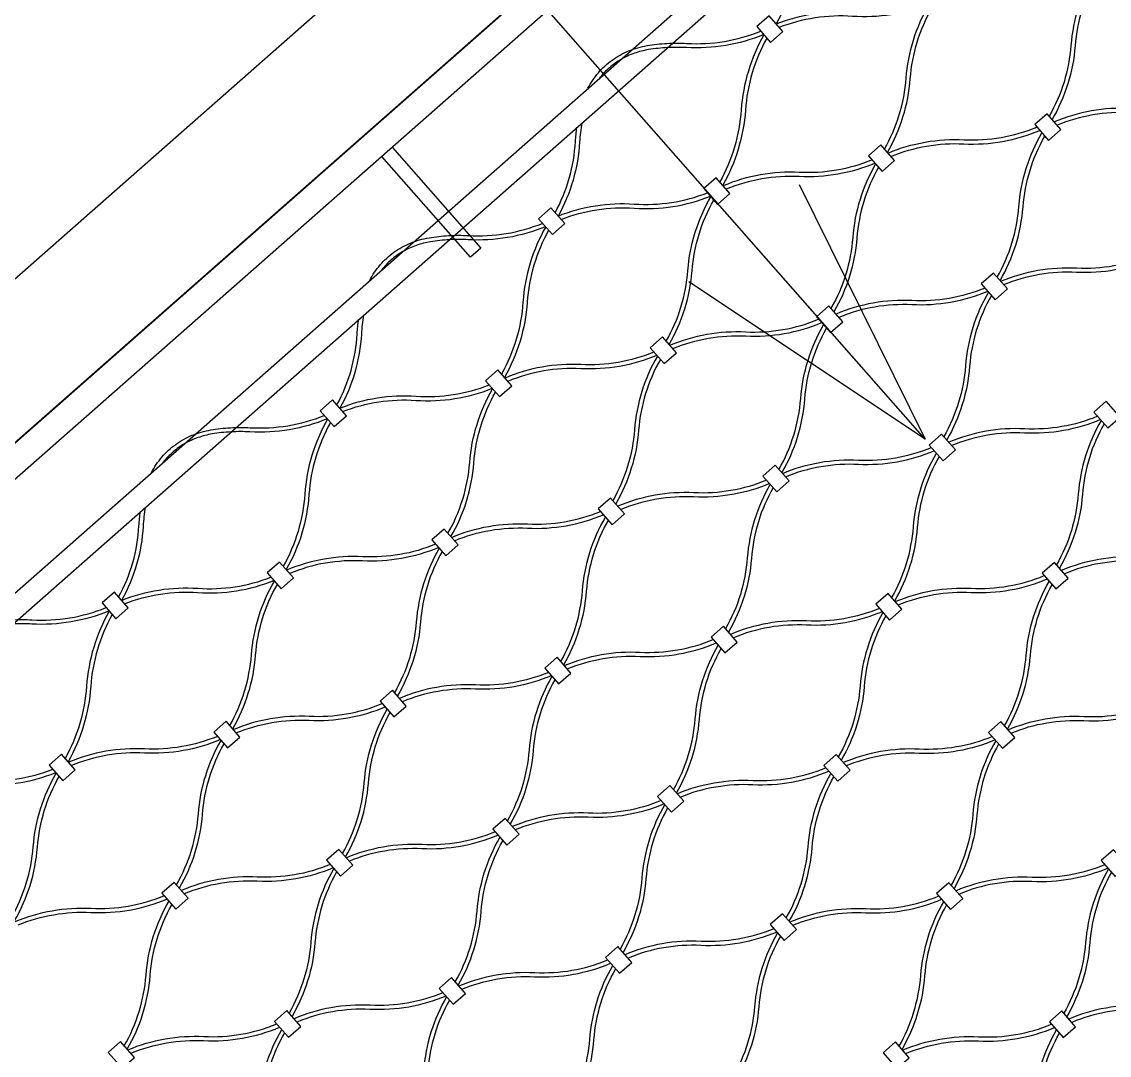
# Model space of a CAD drawing. Header units: millimetres. Extents: x 832728086 to 834530684, y 817551485 to 818349469.
# Drawn here: x 834419971.9 to 834420368.4, y 817818830.4 to 817819207 of the extents above; entities that cross this region are included whole.
import ezdxf

# ---------------------------------------------------------------- set-up
doc = ezdxf.new("R2010")
doc.units = ezdxf.units.MM
doc.header["$LTSCALE"] = 100
doc.layers.add('056-Railing-l', color=6, linetype='Continuous', lineweight=25)
doc.layers.add('DLN0401_', color=7, linetype='Continuous')
doc.layers.add('mesh- l', color=8, linetype='Continuous')
doc.styles.add('Swis721tBT', font='swissl.ttf')
doc.dimstyles.new('INTDIM', dxfattribs={"dimtxt": 200, "dimasz": 125, "dimexe": 100, "dimexo": 150, "dimgap": 80, "dimtad": 1, "dimdec": 0, "dimzin": 9, "dimdsep": 46, "dimtxsty": 'Swis721tBT', "dimblk": 'OPEN30', "dimcen": -125, "dimclrd": 256, "dimclre": 256, "dimclrt": 2, "dimaunit": 1, "dimadec": 1, "dimazin": 0, "dimtfac": 0.444444, "dimtdec": 0, "dimtix": 1, "dimtmove": 2, "dimatfit": 3, "dimldrblk": 'OPEN30', "dimfxl": 0, "dimtolj": 1, "dimlwd": -1, "dimlwe": -1, "dimarcsym": 0})

# ---------------------------------------------------------------- blocks, each defined once
blk = doc.blocks.new('_Open30')
at = {"color": 0, "linetype": 'ByBlock', "lineweight": -2}
for p, q in [((-1, 0.2679), (0, 0)), ((0, 0), (-1, -0.2679)), ((0, 0), (-1, 0))]:
    blk.add_line(p, q, dxfattribs=at)

msp = doc.modelspace()

# ---------------------------------------------------------------- linework, layer by layer
at = {"layer": '056-Railing-l'}
for p, q in [((834419309.6458, 817818532.7681, 0.0052), (834420425.9441, 817819515.29, 0.0052)), ((834420459.3697, 817819484.8777, 0.0052), (834419444.0674, 817818591.3357, 0.0052)), ((834420462.2701, 817819474.0139, 0.0052), (834419345.8857, 817818491.512, 0.0052))]:
    msp.add_line(p, q, dxfattribs=at)
at = {"layer": '056-Railing-l', "elevation": 0.0052}
msp.add_lwpolyline([(834419335.5173, 817818495.8034), (834420459.3697, 817819484.8777)], dxfattribs=at)
at = {"layer": '056-Railing-l'}
for points in [[(834419381.4187, 817818481.4881), (834420484.6273, 817819452.3943)], [(834419386.704, 817818475.4826), (834420489.9126, 817819446.3889)], [(834420106.9321, 817819161.2898), (834420139.2904, 817819124.5221), (834420135.537, 817819121.2188), (834420103.1786, 817819157.9865)]]:
    msp.add_lwpolyline(points, dxfattribs=at)
at = {"layer": 'mesh- l'}
for points in [[(834420255.6282, 817819240.2007, 0.01408953), (834420255.1369, 817819236.7569, 0.01402125), (834420254.8398, 817819233.2909, -0.05610981), (834420252.4496, 817819219.3294, -0.05708383), (834420246.991, 817819206.2622)], [(834420362.7924, 817819225.2588, 0.05643381), (834420357.1008, 817819212.3128, 0.05608633), (834420354.4381, 817819198.4226, -0.05520174), (834420351.905, 817819185.0815, -0.05548959), (834420346.5075, 817819172.6219)], [(834420363.8593, 817819224.0466, 0.05541212), (834420358.4754, 817819211.5984, 0.05509445), (834420355.9481, 817819198.2725, -0.0561917), (834420353.2794, 817819184.3673, -0.05650781), (834420347.5741, 817819171.4099)], [(834420246.991, 817819206.2622, -0.05708602), (834420260.6406, 817819210.0339, -0.05611313), (834420274.7914, 817819210.649, 0.0550563), (834420288.3491, 817819211.2096, 0.05599755), (834420301.4482, 817819214.7393)], [(834420248.0636, 817819205.0435, -0.05599755), (834420261.1627, 817819208.5732, -0.0550563), (834420274.7204, 817819209.1338, 0.05611313), (834420288.8713, 817819209.7489, 0.05708602), (834420302.5209, 817819213.5205)], [(834420286.4262, 817819160.6673, 0.05541212), (834420291.8102, 817819173.1154, 0.05509445), (834420294.3375, 817819186.4414, -0.0561917), (834420297.0061, 817819200.3465, -0.05650781), (834420302.7115, 817819213.3039)], [(834420287.4931, 817819159.4551, 0.05643381), (834420293.1847, 817819172.4011, 0.05608633), (834420295.8474, 817819186.2912, -0.05520174), (834420298.3805, 817819199.6323, -0.05548959), (834420303.7781, 817819212.092)], [(834420178.32, 817819182.8206, -0.05860139), (834420182.127, 817819188.4685, -0.05917135), (834420187.1451, 817819193.0728, -0.02930836), (834420190.0415, 817819194.9114, -0.02849228), (834420193.1309, 817819196.4039, -0.02885387), (834420196.4758, 817819197.5698, -0.02749601), (834420199.931, 817819198.3523, -0.0280161), (834420207.0907, 817819199.1555, -0.02801983), (834420214.2953, 817819199.1531, 0.05502888), (834420228.0571, 817819199.8914, 0.05501523), (834420241.3266, 817819203.6134)], [(834420242.4008, 817819202.396, -0.05606931), (834420228.5731, 817819198.4232, -0.05608344), (834420214.2085, 817819197.6223, 0.02749376), (834420207.3075, 817819197.6318, 0.02749016), (834420200.4471, 817819196.884, 0.04356081), (834420195.2523, 817819195.5543, 0.04700524), (834420190.3848, 817819193.3125, 0.04659424), (834420186.163, 817819190.307, 0.04734182), (834420182.5769, 817819186.567)], [(834420242.4868, 817819202.2983, 0.05606721), (834420236.8063, 817819189.0798, 0.05608013), (834420234.2048, 817819174.9297, -0.05502564), (834420231.7412, 817819161.3697, -0.05501314), (834420226.3797, 817819148.6734)], [(834420243.5595, 817819201.0795, 0.05501314), (834420238.1979, 817819188.3832, 0.05502564), (834420235.7344, 817819174.8232, -0.05608013), (834420233.1328, 817819160.673, -0.05606721), (834420227.4523, 817819147.4546)], [(834420402.6153, 817819180.0094, -0.05541212), (834420389.584, 817819176.2507, -0.05509445), (834420376.0449, 817819175.4371, 0.0561917), (834420361.9134, 817819174.5568, 0.05650781), (834420348.3361, 817819170.544)], [(834420403.6822, 817819178.7971, -0.05643381), (834420390.1179, 817819174.7966, -0.05608633), (834420376.002, 817819173.9202, 0.05520174), (834420362.4472, 817819173.1028, 0.05548959), (834420349.4027, 817819169.3321)], [(834420166.3441, 817819137.4498, 0.05599537), (834420171.4935, 817819150.0013, 0.05505305), (834420173.7551, 817819163.381, -0.01031828), (834420173.9598, 817819165.9966, -0.01035536), (834420174.2724, 817819168.6015)], [(834420176.0555, 817819170.1708, 0.01408953), (834420175.5642, 817819166.727, 0.01402125), (834420175.2672, 817819163.2609, -0.05610981), (834420172.8769, 817819149.2995, -0.05708383), (834420167.4183, 817819136.2323)], [(834420287.7239, 817819159.1928, -0.05643381), (834420301.2882, 817819163.1934, -0.05608633), (834420315.404, 817819164.0697, 0.05520174), (834420328.9588, 817819164.8872, 0.05548959), (834420342.0033, 817819168.6579)], [(834420288.7907, 817819157.9806, -0.05541212), (834420301.822, 817819161.7393, -0.05509445), (834420315.3611, 817819162.5529, 0.0561917), (834420329.4926, 817819163.4332, 0.05650781), (834420343.0699, 817819167.446)], [(834420327.5468, 817819113.9434, 0.05541212), (834420332.9307, 817819126.3915, 0.05509445), (834420335.458, 817819139.7175, -0.0561917), (834420338.1266, 817819153.6226, -0.05650781), (834420343.832, 817819166.5801)], [(834420328.6136, 817819112.7312, 0.05643381), (834420334.3052, 817819125.6772, 0.05608633), (834420336.968, 817819139.5673, -0.05520174), (834420339.5011, 817819152.9084, -0.05548959), (834420344.8986, 817819165.3681)], [(834420281.9221, 817819156.7033, -0.05541212), (834420268.8908, 817819152.9447, -0.05509445), (834420255.3517, 817819152.131, 0.0561917), (834420241.2202, 817819151.2508, 0.05650781), (834420227.6429, 817819147.238)], [(834420282.989, 817819155.4911, -0.05643381), (834420269.4247, 817819151.4905, -0.05608633), (834420255.3088, 817819150.6142, 0.05520174), (834420241.754, 817819149.7967, 0.05548959), (834420228.7095, 817819146.026)], [(834420283.2198, 817819155.2289, 0.05643381), (834420277.5282, 817819142.2828, 0.05608633), (834420274.8654, 817819128.3927, -0.05520174), (834420272.3323, 817819115.0516, -0.05548959), (834420266.9348, 817819102.5919)], [(834420284.2866, 817819154.0167, 0.05541212), (834420278.9027, 817819141.5685, 0.05509445), (834420276.3754, 817819128.2426, -0.0561917), (834420273.7068, 817819114.3374, -0.05650781), (834420268.0014, 817819101.38)], [(834420167.4183, 817819136.2323, -0.05708602), (834420181.0679, 817819140.004, -0.05611313), (834420195.2188, 817819140.619, 0.0550563), (834420208.7764, 817819141.1797, 0.05599755), (834420221.8756, 817819144.7094)], [(834420168.4909, 817819135.0135, -0.05599755), (834420181.5901, 817819138.5432, -0.0550563), (834420195.1477, 817819139.1039, 0.05611313), (834420209.2986, 817819139.7189, 0.05708602), (834420222.9482, 817819143.4906)], [(834420206.8536, 817819090.6374, 0.05541212), (834420212.2375, 817819103.0855, 0.05509445), (834420214.7648, 817819116.4115, -0.0561917), (834420217.4334, 817819130.3166, -0.05650781), (834420223.1388, 817819143.274)], [(834420207.9204, 817819089.4251, 0.05643381), (834420213.612, 817819102.3712, 0.05608633), (834420216.2748, 817819116.2613, -0.05520174), (834420218.8079, 817819129.6024, -0.05548959), (834420224.2054, 817819142.0621)], [(834420098.7473, 817819112.7907, -0.05860139), (834420102.5543, 817819118.4386, -0.05917135), (834420107.5724, 817819123.0428, -0.02930836), (834420110.4688, 817819124.8815, -0.02849228), (834420113.5582, 817819126.374, -0.02885387), (834420116.9031, 817819127.5398, -0.02749601), (834420120.3584, 817819128.3224, -0.0280161), (834420127.518, 817819129.1256, -0.02801983), (834420134.7226, 817819129.1232, 0.05502888), (834420148.4844, 817819129.8615, 0.05501523), (834420161.7539, 817819133.5835)], [(834420162.8281, 817819132.3661, -0.05606931), (834420149.0004, 817819128.3933, -0.05608344), (834420134.6358, 817819127.5924, 0.02749376), (834420127.7348, 817819127.6019, 0.02749016), (834420120.8744, 817819126.8541, 0.04356081), (834420115.6796, 817819125.5244, 0.04700524), (834420110.8121, 817819123.2826, 0.04659424), (834420106.5903, 817819120.2771, 0.04734182), (834420103.0042, 817819116.5371)], [(834420162.9142, 817819132.2684, 0.05606721), (834420157.2336, 817819119.0499, 0.05608013), (834420154.6321, 817819104.8997, -0.05502564), (834420152.1686, 817819091.3398, -0.05501314), (834420146.807, 817819078.6434)], [(834420163.9868, 817819131.0496, 0.05501314), (834420158.6252, 817819118.3533, 0.05502564), (834420156.1617, 817819104.7933, -0.05608013), (834420153.5602, 817819090.6431, -0.05606721), (834420147.8796, 817819077.4246)], [(834420328.8444, 817819112.469, -0.05643381), (834420342.4087, 817819116.4695, -0.05608633), (834420356.5245, 817819117.3458, 0.05520174), (834420370.0793, 817819118.1633, 0.05548959), (834420383.1239, 817819121.934)], [(834420329.9112, 817819111.2567, -0.05541212), (834420342.9426, 817819115.0154, -0.05509445), (834420356.4816, 817819115.829, 0.0561917), (834420370.6131, 817819116.7093, 0.05650781), (834420384.1905, 817819120.7221)], [(834420323.0427, 817819109.9794, -0.05541212), (834420310.0113, 817819106.2208, -0.05509445), (834420296.4723, 817819105.4072, 0.0561917), (834420282.3407, 817819104.5269, 0.05650781), (834420268.7634, 817819100.5141)], [(834420324.1095, 817819108.7672, -0.05643381), (834420310.5452, 817819104.7666, -0.05608633), (834420296.4293, 817819103.8903, 0.05520174), (834420282.8745, 817819103.0729, 0.05548959), (834420269.83, 817819099.3022)], [(834420324.3403, 817819108.505, 0.05643381), (834420318.6487, 817819095.5589, 0.05608633), (834420315.9859, 817819081.6688, -0.05520174), (834420313.4528, 817819068.3277, -0.05548959), (834420308.0553, 817819055.868)], [(834420325.4071, 817819107.2928, 0.05541212), (834420320.0232, 817819094.8446, 0.05509445), (834420317.4959, 817819081.5187, -0.0561917), (834420314.8273, 817819067.6135, -0.05650781), (834420309.1219, 817819054.6561)], [(834420096.4829, 817819100.1409, 0.01408953), (834420095.9915, 817819096.697, 0.01402125), (834420095.6945, 817819093.231, -0.05610981), (834420093.3042, 817819079.2696, -0.05708383), (834420087.8456, 817819066.2024)], [(834420086.7715, 817819067.4199, 0.05599537), (834420091.9208, 817819079.9713, 0.05505305), (834420094.1825, 817819093.3511, -0.01031828), (834420094.3871, 817819095.9667, -0.01035536), (834420094.6997, 817819098.5716)], [(834420208.1512, 817819089.1629, -0.05643381), (834420221.7155, 817819093.1635, -0.05608633), (834420235.8313, 817819094.0398, 0.05520174), (834420249.3862, 817819094.8573, 0.05548959), (834420262.4307, 817819098.628)], [(834420209.218, 817819087.9507, -0.05541212), (834420222.2494, 817819091.7094, -0.05509445), (834420235.7884, 817819092.523, 0.0561917), (834420249.9199, 817819093.4032, 0.05650781), (834420263.4973, 817819097.416)], [(834420247.9741, 817819043.9135, 0.05541212), (834420253.358, 817819056.3616, 0.05509445), (834420255.8853, 817819069.6876, -0.0561917), (834420258.5539, 817819083.5927, -0.05650781), (834420264.2593, 817819096.5501)], [(834420249.0409, 817819042.7013, 0.05643381), (834420254.7325, 817819055.6473, 0.05608633), (834420257.3953, 817819069.5374, -0.05520174), (834420259.9284, 817819082.8785, -0.05548959), (834420265.3259, 817819095.3382)], [(834420202.3495, 817819086.6734, -0.05541212), (834420189.3181, 817819082.9148, -0.05509445), (834420175.7791, 817819082.1011, 0.0561917), (834420161.6475, 817819081.2209, 0.05650781), (834420148.0702, 817819077.2081)], [(834420203.4163, 817819085.4612, -0.05643381), (834420189.852, 817819081.4606, -0.05608633), (834420175.7362, 817819080.5843, 0.05520174), (834420162.1813, 817819079.7668, 0.05548959), (834420149.1368, 817819075.9961)], [(834420203.6471, 817819085.199, 0.05643381), (834420197.9555, 817819072.2529, 0.05608633), (834420195.2927, 817819058.3628, -0.05520174), (834420192.7596, 817819045.0217, -0.05548959), (834420187.3621, 817819032.562)], [(834420204.7139, 817819083.9867, 0.05541212), (834420199.33, 817819071.5386, 0.05509445), (834420196.8027, 817819058.2126, -0.0561917), (834420194.1341, 817819044.3075, -0.05650781), (834420188.4287, 817819031.3501)], [(834420087.8456, 817819066.2024, -0.05708602), (834420101.4952, 817819069.9741, -0.05611313), (834420115.6461, 817819070.5891, 0.0550563), (834420129.2037, 817819071.1498, 0.05599755), (834420142.3029, 817819074.6795)], [(834420088.9182, 817819064.9836, -0.05599755), (834420102.0174, 817819068.5133, -0.0550563), (834420115.575, 817819069.074, 0.05611313), (834420129.7259, 817819069.689, 0.05708602), (834420143.3755, 817819073.4607)], [(834420127.2809, 817819020.6075, 0.05541212), (834420132.6648, 817819033.0556, 0.05509445), (834420135.1921, 817819046.3816, -0.0561917), (834420137.8607, 817819060.2867, -0.05650781), (834420143.5661, 817819073.2441)], [(834420128.3477, 817819019.3952, 0.05643381), (834420134.0393, 817819032.3413, 0.05608633), (834420136.7021, 817819046.2314, -0.05520174), (834420139.2352, 817819059.5725, -0.05548959), (834420144.6327, 817819072.0322)], [(834420019.1746, 817819042.7607, -0.05860139), (834420022.9816, 817819048.4087, -0.05917135), (834420027.9997, 817819053.0129, -0.02930836), (834420030.8961, 817819054.8516, -0.02849228), (834420033.9855, 817819056.3441, -0.02885387), (834420037.3304, 817819057.5099, -0.02749601), (834420040.7857, 817819058.2924, -0.0280161), (834420047.9453, 817819059.0957, -0.02801983), (834420055.1499, 817819059.0933, 0.05502888), (834420068.9117, 817819059.8316, 0.05501523), (834420082.1813, 817819063.5536)], [(834420364.1632, 817819063.2555, -0.05541212), (834420351.1319, 817819059.4969, -0.05509445), (834420337.5928, 817819058.6833, 0.0561917), (834420323.4613, 817819057.803, 0.05650781), (834420309.884, 817819053.7902)], [(834420083.2554, 817819062.3361, -0.05606931), (834420069.4278, 817819058.3634, -0.05608344), (834420055.0631, 817819057.5624, 0.02749376), (834420048.1621, 817819057.5719, 0.02749016), (834420041.3017, 817819056.8242, 0.04356081), (834420036.1069, 817819055.4945, 0.04700524), (834420031.2394, 817819053.2527, 0.04659424), (834420027.0177, 817819050.2472, 0.04734182), (834420023.4315, 817819046.5071)], [(834420083.3415, 817819062.2385, 0.05606721), (834420077.6609, 817819049.02, 0.05608013), (834420075.0594, 817819034.8698, -0.05502564), (834420072.5959, 817819021.3098, -0.05501314), (834420067.2343, 817819008.6135)], [(834420084.4141, 817819061.0197, 0.05501314), (834420079.0526, 817819048.3233, 0.05502564), (834420076.589, 817819034.7634, -0.05608013), (834420073.9875, 817819020.6132, -0.05606721), (834420068.307, 817819007.3947)], [(834420365.23, 817819062.0433, -0.05643381), (834420351.6657, 817819058.0427, -0.05608633), (834420337.5499, 817819057.1664, 0.05520174), (834420323.9951, 817819056.349, 0.05548959), (834420310.9505, 817819052.5783)], [(834420365.4608, 817819061.7811, 0.05643381), (834420359.7692, 817819048.8351, 0.05608633), (834420357.1065, 817819034.9449, -0.05520174), (834420354.5734, 817819021.6039, -0.05548959), (834420349.1758, 817819009.1442)], [(834420366.5276, 817819060.5689, 0.05541212), (834420361.1437, 817819048.1207, 0.05509445), (834420358.6164, 817819034.7948, -0.0561917), (834420355.9478, 817819020.8896, -0.05650781), (834420350.2424, 817819007.9322)], [(834420249.2717, 817819042.439, -0.05643381), (834420262.836, 817819046.4396, -0.05608633), (834420276.9519, 817819047.3159, 0.05520174), (834420290.5067, 817819048.1334, 0.05548959), (834420303.5512, 817819051.9041)], [(834420250.3386, 817819041.2268, -0.05541212), (834420263.3699, 817819044.9855, -0.05509445), (834420276.909, 817819045.7991, 0.0561917), (834420291.0405, 817819046.6794, 0.05650781), (834420304.6178, 817819050.6922)], [(834420289.0946, 817818997.1896, 0.05541212), (834420294.4785, 817819009.6377, 0.05509445), (834420297.0058, 817819022.9637, -0.0561917), (834420299.6745, 817819036.8688, -0.05650781), (834420305.3798, 817819049.8263)], [(834420290.1615, 817818995.9774, 0.05643381), (834420295.8531, 817819008.9234, 0.05608633), (834420298.5158, 817819022.8135, -0.05520174), (834420301.0489, 817819036.1546, -0.05548959), (834420306.4464, 817819048.6143)], [(834420243.47, 817819039.9495, -0.05541212), (834420230.4387, 817819036.1909, -0.05509445), (834420216.8996, 817819035.3772, 0.0561917), (834420202.7681, 817819034.497, 0.05650781), (834420189.1908, 817819030.4842)], [(834420244.5368, 817819038.7373, -0.05643381), (834420230.9725, 817819034.7367, -0.05608633), (834420216.8567, 817819033.8604, 0.05520174), (834420203.3019, 817819033.0429, 0.05548959), (834420190.2574, 817819029.2722)], [(834420244.7676, 817819038.4751, 0.05643381), (834420239.076, 817819025.529, 0.05608633), (834420236.4133, 817819011.6389, -0.05520174), (834420233.8802, 817818998.2978, -0.05548959), (834420228.4826, 817818985.8381)], [(834420245.8344, 817819037.2629, 0.05541212), (834420240.4505, 817819024.8147, 0.05509445), (834420237.9232, 817819011.4887, -0.0561917), (834420235.2546, 817818997.5836, -0.05650781), (834420229.5492, 817818984.6262)], [(834420007.1988, 817818997.3899, 0.05599537), (834420012.3482, 817819009.9414, 0.05505305), (834420014.6098, 817819023.3212, -0.01031828), (834420014.8145, 817819025.9368, -0.01035536), (834420015.1271, 817819028.5417)], [(834420016.9102, 817819030.111, 0.01408953), (834420016.4189, 817819026.6671, 0.01402125), (834420016.1218, 817819023.2011, -0.05610981), (834420013.7316, 817819009.2396, -0.05708383), (834420008.2729, 817818996.1725)], [(834420128.5785, 817819019.133, -0.05643381), (834420142.1428, 817819023.1336, -0.05608633), (834420156.2587, 817819024.0099, 0.05520174), (834420169.8135, 817819024.8274, 0.05548959), (834420182.858, 817819028.5981)], [(834420129.6454, 817819017.9208, -0.05541212), (834420142.6767, 817819021.6794, -0.05509445), (834420156.2158, 817819022.4931, 0.0561917), (834420170.3473, 817819023.3733, 0.05650781), (834420183.9246, 817819027.3861)], [(834420168.4014, 817818973.8836, 0.05541212), (834420173.7853, 817818986.3317, 0.05509445), (834420176.3126, 817818999.6577, -0.0561917), (834420178.9813, 817819013.5628, -0.05650781), (834420184.6866, 817819026.5202)], [(834420169.4683, 817818972.6713, 0.05643381), (834420175.1599, 817818985.6174, 0.05608633), (834420177.8226, 817818999.5075, -0.05520174), (834420180.3557, 817819012.8486, -0.05548959), (834420185.7532, 817819025.3083)], [(834420122.7768, 817819016.6435, -0.05541212), (834420109.7455, 817819012.8848, -0.05509445), (834420096.2064, 817819012.0712, 0.0561917), (834420082.0749, 817819011.191, 0.05650781), (834420068.4976, 817819007.1782)], [(834420405.2837, 817819016.5317, -0.05541212), (834420392.2524, 817819012.773, -0.05509445), (834420378.7133, 817819011.9594, 0.0561917), (834420364.5818, 817819011.0791, 0.05650781), (834420351.0045, 817819007.0663)], [(834420123.8436, 817819015.4313, -0.05643381), (834420110.2793, 817819011.4307, -0.05608633), (834420096.1635, 817819010.5544, 0.05520174), (834420082.6087, 817819009.7369, 0.05548959), (834420069.5642, 817819005.9662)], [(834420124.0744, 817819015.169, 0.05643381), (834420118.3828, 817819002.223, 0.05608633), (834420115.7201, 817818988.3329, -0.05520174), (834420113.187, 817818974.9918, -0.05548959), (834420107.7894, 817818962.5321)], [(834420125.1412, 817819013.9568, 0.05541212), (834420119.7573, 817819001.5087, 0.05509445), (834420117.23, 817818988.1827, -0.0561917), (834420114.5614, 817818974.2776, -0.05650781), (834420108.856, 817818961.3202)], [(834420406.3505, 817819015.3194, -0.05643381), (834420392.7863, 817819011.3189, -0.05608633), (834420378.6704, 817819010.4426, 0.05520174), (834420365.1156, 817819009.6251, 0.05548959), (834420352.0711, 817819005.8544)], [(834420008.2729, 817818996.1725, -0.05708602), (834420021.9225, 817818999.9442, -0.05611313), (834420036.0734, 817819000.5592, 0.0550563), (834420049.6311, 817819001.1199, 0.05599755), (834420062.7302, 817819004.6496)], [(834420290.3922, 817818995.7151, -0.05643381), (834420303.9565, 817818999.7157, -0.05608633), (834420318.0724, 817819000.592, 0.05520174), (834420331.6272, 817819001.4095, 0.05548959), (834420344.6717, 817819005.1802)], [(834420291.4591, 817818994.5029, -0.05541212), (834420304.4904, 817818998.2616, -0.05509445), (834420318.0295, 817818999.0752, 0.0561917), (834420332.161, 817818999.9555, 0.05650781), (834420345.7383, 817819003.9683)], [(834420009.3455, 817818994.9537, -0.05599755), (834420022.4447, 817818998.4834, -0.0550563), (834420036.0023, 817818999.0441, 0.05611313), (834420050.1532, 817818999.6591, 0.05708602), (834420063.8028, 817819003.4308)], [(834420047.7082, 817818950.5775, 0.05541212), (834420053.0921, 817818963.0257, 0.05509445), (834420055.6194, 817818976.3516, -0.0561917), (834420058.2881, 817818990.2568, -0.05650781), (834420063.9934, 817819003.2142)], [(834420048.7751, 817818949.3653, 0.05643381), (834420054.4667, 817818962.3114, 0.05608633), (834420057.1294, 817818976.2015, -0.05520174), (834420059.6625, 817818989.5426, -0.05548959), (834420065.06, 817819002.0023)], [(834420330.2151, 817818950.4657, 0.05541212), (834420335.5991, 817818962.9138, 0.05509445), (834420338.1263, 817818976.2398, -0.0561917), (834420340.795, 817818990.1449, -0.05650781), (834420346.5004, 817819003.1024)], [(834420331.282, 817818949.2535, 0.05643381), (834420336.9736, 817818962.1995, 0.05608633), (834420339.6363, 817818976.0896, -0.05520174), (834420342.1694, 817818989.4307, -0.05548959), (834420347.567, 817819001.8904)], [(834419939.6019, 817818972.7308, -0.05860139), (834419943.409, 817818978.3788, -0.05917135), (834419948.427, 817818982.983, -0.02930836), (834419951.3235, 817818984.8216, -0.02849228), (834419954.4128, 817818986.3142, -0.02885387), (834419957.7577, 817818987.48, -0.02749601), (834419961.213, 817818988.2625, -0.0280161), (834419968.3727, 817818989.0657, -0.02801983), (834419975.5772, 817818989.0634, 0.05502888), (834419989.3391, 817818989.8017, 0.05501523), (834420002.6086, 817818993.5237)], [(834420003.6827, 817818992.3062, -0.05606931), (834419989.8551, 817818988.3335, -0.05608344), (834419975.4904, 817818987.5325, 0.02749376), (834419968.5894, 817818987.542, 0.02749016), (834419961.729, 817818986.7943, 0.04356081), (834419956.5342, 817818985.4645, 0.04700524), (834419951.6667, 817818983.2227, 0.04659424), (834419947.445, 817818980.2173, 0.04734182), (834419943.8588, 817818976.4772)], [(834420003.7688, 817818992.2085, 0.05606721), (834419998.0883, 817818978.9901, 0.05608013), (834419995.4867, 817818964.8399, -0.05502564), (834419993.0232, 817818951.2799, -0.05501314), (834419987.6617, 817818938.5836)], [(834420284.5905, 817818993.2256, -0.05541212), (834420271.5592, 817818989.467, -0.05509445), (834420258.0201, 817818988.6534, 0.0561917), (834420243.8886, 817818987.7731, 0.05650781), (834420230.3113, 817818983.7603)], [(834420285.6573, 817818992.0134, -0.05643381), (834420272.0931, 817818988.0128, -0.05608633), (834420257.9772, 817818987.1365, 0.05520174), (834420244.4224, 817818986.319, 0.05548959), (834420231.3779, 817818982.5484)], [(834420004.8414, 817818990.9897, 0.05501314), (834419999.4799, 817818978.2934, 0.05502564), (834419997.0163, 817818964.7335, -0.05608013), (834419994.4148, 817818950.5833, -0.05606721), (834419988.7343, 817818937.3648)], [(834420285.8881, 817818991.7512, 0.05643381), (834420280.1965, 817818978.8051, 0.05608633), (834420277.5338, 817818964.915, -0.05520174), (834420275.0007, 817818951.5739, -0.05548959), (834420269.6031, 817818939.1142)], [(834420286.955, 817818990.539, 0.05541212), (834420281.571, 817818978.0908, 0.05509445), (834420279.0438, 817818964.7649, -0.0561917), (834420276.3751, 817818950.8597, -0.05650781), (834420270.6697, 817818937.9023)], [(834420169.699, 817818972.4091, -0.05643381), (834420183.2633, 817818976.4097, -0.05608633), (834420197.3792, 817818977.286, 0.05520174), (834420210.934, 817818978.1035, 0.05548959), (834420223.9785, 817818981.8742)], [(834420170.7659, 817818971.1969, -0.05541212), (834420183.7972, 817818974.9556, -0.05509445), (834420197.3363, 817818975.7692, 0.0561917), (834420211.4678, 817818976.6494, 0.05650781), (834420225.0451, 817818980.6622)], [(834420209.5219, 817818927.1597, 0.05541212), (834420214.9059, 817818939.6078, 0.05509445), (834420217.4331, 817818952.9338, -0.0561917), (834420220.1018, 817818966.8389, -0.05650781), (834420225.8072, 817818979.7963)], [(834420210.5888, 817818925.9475, 0.05643381), (834420216.2804, 817818938.8935, 0.05608633), (834420218.9431, 817818952.7836, -0.05520174), (834420221.4762, 817818966.1247, -0.05548959), (834420226.8738, 817818978.5844)], [(834420163.8973, 817818969.9196, -0.05541212), (834420150.866, 817818966.1609, -0.05509445), (834420137.3269, 817818965.3473, 0.0561917), (834420123.1954, 817818964.4671, 0.05650781), (834420109.6181, 817818960.4543)], [(834420164.9641, 817818968.7074, -0.05643381), (834420151.3999, 817818964.7068, -0.05608633), (834420137.284, 817818963.8305, 0.05520174), (834420123.7292, 817818963.013, 0.05548959), (834420110.6847, 817818959.2423)], [(834420165.1949, 817818968.4452, 0.05643381), (834420159.5033, 817818955.4991, 0.05608633), (834420156.8406, 817818941.609, -0.05520174), (834420154.3075, 817818928.2679, -0.05548959), (834420148.9099, 817818915.8082)], [(834420166.2618, 817818967.2329, 0.05541212), (834420160.8778, 817818954.7848, 0.05509445), (834420158.3506, 817818941.4588, -0.0561917), (834420155.6819, 817818927.5537, -0.05650781), (834420149.9765, 817818914.5963)], [(834420049.0058, 817818949.1031, -0.05643381), (834420062.5701, 817818953.1037, -0.05608633), (834420076.686, 817818953.98, 0.05520174), (834420090.2408, 817818954.7975, 0.05548959), (834420103.2853, 817818958.5681)], [(834420050.0727, 817818947.8909, -0.05541212), (834420063.104, 817818951.6495, -0.05509445), (834420076.6431, 817818952.4631, 0.0561917), (834420090.7746, 817818953.3434, 0.05650781), (834420104.3519, 817818957.3562)], [(834420088.8287, 817818903.8536, 0.05541212), (834420094.2127, 817818916.3018, 0.05509445), (834420096.7399, 817818929.6278, -0.0561917), (834420099.4086, 817818943.5329, -0.05650781), (834420105.114, 817818956.4903)], [(834420331.5128, 817818948.9913, -0.05643381), (834420345.077, 817818952.9918, -0.05608633), (834420359.1929, 817818953.8681, 0.05520174), (834420372.7477, 817818954.6856, 0.05548959), (834420385.7922, 817818958.4563)], [(834420332.5796, 817818947.779, -0.05541212), (834420345.6109, 817818951.5377, -0.05509445), (834420359.15, 817818952.3513, 0.0561917), (834420373.2815, 817818953.2316, 0.05650781), (834420386.8588, 817818957.2444)], [(834420089.8956, 817818902.6414, 0.05643381), (834420095.5872, 817818915.5875, 0.05608633), (834420098.2499, 817818929.4776, -0.05520174), (834420100.783, 817818942.8187, -0.05548959), (834420106.1806, 817818955.2784)], [(834420043.2041, 817818946.6136, -0.05541212), (834420030.1728, 817818942.8549, -0.05509445), (834420016.6337, 817818942.0413, 0.0561917), (834420002.5022, 817818941.161, 0.05650781), (834419988.9249, 817818937.1482)], [(834420044.271, 817818945.4014, -0.05643381), (834420030.7067, 817818941.4008, -0.05608633), (834420016.5908, 817818940.5245, 0.05520174), (834420003.036, 817818939.707, 0.05548959), (834419989.9915, 817818935.9363)], [(834420044.5017, 817818945.1391, 0.05643381), (834420038.8101, 817818932.1931, 0.05608633), (834420036.1474, 817818918.303, -0.05520174), (834420033.6143, 817818904.9619, -0.05548959), (834420028.2167, 817818892.5022)], [(834420325.711, 817818946.5017, -0.05541212), (834420312.6797, 817818942.7431, -0.05509445), (834420299.1406, 817818941.9295, 0.0561917), (834420285.0091, 817818941.0492, 0.05650781), (834420271.4318, 817818937.0364)], [(834420326.7779, 817818945.2895, -0.05643381), (834420313.2136, 817818941.2889, -0.05608633), (834420299.0977, 817818940.4126, 0.05520174), (834420285.5429, 817818939.5952, 0.05548959), (834420272.4984, 817818935.8245)], [(834420327.0086, 817818945.0273, 0.05643381), (834420321.317, 817818932.0813, 0.05608633), (834420318.6543, 817818918.1911, -0.05520174), (834420316.1212, 817818904.8501, -0.05548959), (834420310.7237, 817818892.3904)], [(834420045.5686, 817818943.9269, 0.05541212), (834420040.1846, 817818931.4788, 0.05509445), (834420037.6574, 817818918.1528, -0.0561917), (834420034.9887, 817818904.2477, -0.05650781), (834420029.2833, 817818891.2902)], [(834420328.0755, 817818943.8151, 0.05541212), (834420322.6916, 817818931.3669, 0.05509445), (834420320.1643, 817818918.041, -0.0561917), (834420317.4956, 817818904.1358, -0.05650781), (834420311.7903, 817818891.1784)], [(834419928.7002, 817818926.1426, -0.05708602), (834419942.3499, 817818929.9142, -0.05611313), (834419956.5007, 817818930.5293, 0.0550563), (834419970.0584, 817818931.0899, 0.05599755), (834419983.1575, 817818934.6196)], [(834419929.7729, 817818924.9238, -0.05599755), (834419942.872, 817818928.4535, -0.0550563), (834419956.4297, 817818929.0141, 0.05611313), (834419970.5805, 817818929.6292, 0.05708602), (834419984.2302, 817818933.4009)], [(834419968.1355, 817818880.5476, 0.05541212), (834419973.5195, 817818892.9958, 0.05509445), (834419976.0467, 817818906.3217, -0.0561917), (834419978.7154, 817818920.2269, -0.05650781), (834419984.4208, 817818933.1843)], [(834420210.8196, 817818925.6852, -0.05643381), (834420224.3838, 817818929.6858, -0.05608633), (834420238.4997, 817818930.5621, 0.05520174), (834420252.0545, 817818931.3796, 0.05548959), (834420265.099, 817818935.1503)], [(834420211.8864, 817818924.473, -0.05541212), (834420224.9177, 817818928.2317, -0.05509445), (834420238.4568, 817818929.0453, 0.0561917), (834420252.5883, 817818929.9255, 0.05650781), (834420266.1656, 817818933.9383)], [(834420250.6425, 817818880.4358, 0.05541212), (834420256.0264, 817818892.8839, 0.05509445), (834420258.5537, 817818906.2099, -0.0561917), (834420261.2223, 817818920.115, -0.05650781), (834420266.9277, 817818933.0724)], [(834419969.2024, 817818879.3354, 0.05643381), (834419974.894, 817818892.2814, 0.05608633), (834419977.5567, 817818906.1716, -0.05520174), (834419980.0898, 817818919.5126, -0.05548959), (834419985.4874, 817818931.9723)], [(834420251.7093, 817818879.2236, 0.05643381), (834420257.4009, 817818892.1696, 0.05608633), (834420260.0636, 817818906.0597, -0.05520174), (834420262.5967, 817818919.4008, -0.05548959), (834420267.9943, 817818931.8605)], [(834420205.0178, 817818923.1957, -0.05541212), (834420191.9865, 817818919.4371, -0.05509445), (834420178.4474, 817818918.6234, 0.0561917), (834420164.3159, 817818917.7432, 0.05650781), (834420150.7386, 817818913.7304)], [(834420206.0847, 817818921.9835, -0.05643381), (834420192.5204, 817818917.9829, -0.05608633), (834420178.4045, 817818917.1066, 0.05520174), (834420164.8497, 817818916.2891, 0.05548959), (834420151.8052, 817818912.5184)], [(834420206.3154, 817818921.7213, 0.05643381), (834420200.6238, 817818908.7752, 0.05608633), (834420197.9611, 817818894.8851, -0.05520174), (834420195.428, 817818881.544, -0.05548959), (834420190.0305, 817818869.0843)], [(834420207.3823, 817818920.5091, 0.05541212), (834420201.9984, 817818908.0609, 0.05509445), (834420199.4711, 817818894.7349, -0.0561917), (834420196.8024, 817818880.8298, -0.05650781), (834420191.0971, 817818867.8724)], [(834420090.1264, 817818902.3792, -0.05643381), (834420103.6906, 817818906.3798, -0.05608633), (834420117.8065, 817818907.2561, 0.05520174), (834420131.3613, 817818908.0736, 0.05548959), (834420144.4058, 817818911.8443)], [(834420091.1932, 817818901.167, -0.05541212), (834420104.2245, 817818904.9256, -0.05509445), (834420117.7636, 817818905.7393, 0.0561917), (834420131.8951, 817818906.6195, 0.05650781), (834420145.4724, 817818910.6323)], [(834420129.9493, 817818857.1298, 0.05541212), (834420135.3332, 817818869.5779, 0.05509445), (834420137.8605, 817818882.9039, -0.0561917), (834420140.5291, 817818896.809, -0.05650781), (834420146.2345, 817818909.7664)], [(834420131.0161, 817818855.9175, 0.05643381), (834420136.7077, 817818868.8636, 0.05608633), (834420139.3704, 817818882.7537, -0.05520174), (834420141.9035, 817818896.0948, -0.05548959), (834420147.3011, 817818908.5545)], [(834420084.3246, 817818899.8897, -0.05541212), (834420071.2933, 817818896.131, -0.05509445), (834420057.7542, 817818895.3174, 0.0561917), (834420043.6227, 817818894.4371, 0.05650781), (834420030.0454, 817818890.4243)], [(834420085.3915, 817818898.6775, -0.05643381), (834420071.8272, 817818894.6769, -0.05608633), (834420057.7113, 817818893.8006, 0.05520174), (834420044.1565, 817818892.9831, 0.05548959), (834420031.112, 817818889.2124)], [(834420085.6222, 817818898.4152, 0.05643381), (834420079.9306, 817818885.4692, 0.05608633), (834420077.2679, 817818871.5791, -0.05520174), (834420074.7348, 817818858.238, -0.05548959), (834420069.3373, 817818845.7783)], [(834420086.6891, 817818897.203, 0.05541212), (834420081.3052, 817818884.7549, 0.05509445), (834420078.7779, 817818871.4289, -0.0561917), (834420076.1092, 817818857.5238, -0.05650781), (834420070.4039, 817818844.5664)], [(834420366.8315, 817818899.7779, -0.05541212), (834420353.8002, 817818896.0192, -0.05509445), (834420340.2611, 817818895.2056, 0.0561917), (834420326.1296, 817818894.3253, 0.05650781), (834420312.5523, 817818890.3125)], [(834420367.8984, 817818898.5656, -0.05643381), (834420354.3341, 817818894.5651, -0.05608633), (834420340.2182, 817818893.6888, 0.05520174), (834420326.6634, 817818892.8713, 0.05548959), (834420313.6189, 817818889.1006)], [(834420368.1292, 817818898.3034, 0.05643381), (834420362.4376, 817818885.3574, 0.05608633), (834420359.7748, 817818871.4672, -0.05520174), (834420357.2417, 817818858.1262, -0.05548959), (834420351.8442, 817818845.6665)], [(834420369.196, 817818897.0912, 0.05541212), (834420363.8121, 817818884.6431, 0.05509445), (834420361.2848, 817818871.3171, -0.0561917), (834420358.6162, 817818857.4119, -0.05650781), (834420352.9108, 817818844.4545)], [(834419969.4332, 817818879.0732, -0.05643381), (834419982.9974, 817818883.0738, -0.05608633), (834419997.1133, 817818883.9501, 0.05520174), (834420010.6681, 817818884.7675, 0.05548959), (834420023.7126, 817818888.5382)], [(834419970.5, 817818877.861, -0.05541212), (834419983.5313, 817818881.6196, -0.05509445), (834419997.0704, 817818882.4332, 0.0561917), (834420011.2019, 817818883.3135, 0.05650781), (834420024.7792, 817818887.3263)], [(834420009.2561, 817818833.8237, 0.05541212), (834420014.64, 817818846.2719, 0.05509445), (834420017.1673, 817818859.5978, -0.0561917), (834420019.8359, 817818873.503, -0.05650781), (834420025.5413, 817818886.4604)], [(834420010.3229, 817818832.6115, 0.05643381), (834420016.0145, 817818845.5576, 0.05608633), (834420018.6772, 817818859.4477, -0.05520174), (834420021.2103, 817818872.7888, -0.05548959), (834420026.6079, 817818885.2485)], [(834420251.9401, 817818878.9613, -0.05643381), (834420265.5044, 817818882.9619, -0.05608633), (834420279.6202, 817818883.8382, 0.05520174), (834420293.175, 817818884.6557, 0.05548959), (834420306.2196, 817818888.4264)], [(834420253.0069, 817818877.7491, -0.05541212), (834420266.0382, 817818881.5078, -0.05509445), (834420279.5773, 817818882.3214, 0.0561917), (834420293.7088, 817818883.2017, 0.05650781), (834420307.2861, 817818887.2145)], [(834420291.763, 817818833.7119, 0.05541212), (834420297.1469, 817818846.16, 0.05509445), (834420299.6742, 817818859.486, -0.0561917), (834420302.3428, 817818873.3911, -0.05650781), (834420308.0482, 817818886.3486)], [(834420292.8298, 817818832.4997, 0.05643381), (834420298.5214, 817818845.4457, 0.05608633), (834420301.1842, 817818859.3358, -0.05520174), (834420303.7173, 817818872.6769, -0.05548959), (834420309.1148, 817818885.1366)], [(834420246.1383, 817818876.4718, -0.05541212), (834420233.107, 817818872.7132, -0.05509445), (834420219.5679, 817818871.8995, 0.0561917), (834420205.4364, 817818871.0193, 0.05650781), (834420191.8591, 817818867.0065)], [(834420247.2052, 817818875.2596, -0.05643381), (834420233.6409, 817818871.259, -0.05608633), (834420219.525, 817818870.3827, 0.05520174), (834420205.9702, 817818869.5652, 0.05548959), (834420192.9257, 817818865.7946)], [(834420247.436, 817818874.9974, 0.05643381), (834420241.7444, 817818862.0513, 0.05608633), (834420239.0816, 817818848.1612, -0.05520174), (834420236.5485, 817818834.8201, -0.05548959), (834420231.151, 817818822.3604)], [(834420248.5028, 817818873.7852, 0.05541212), (834420243.1189, 817818861.337, 0.05509445), (834420240.5916, 817818848.0111, -0.0561917), (834420237.923, 817818834.1059, -0.05650781), (834420232.2176, 817818821.1485)], [(834420131.2469, 817818855.6553, -0.05643381), (834420144.8112, 817818859.6559, -0.05608633), (834420158.927, 817818860.5322, 0.05520174), (834420172.4818, 817818861.3497, 0.05548959), (834420185.5264, 817818865.1204)], [(834420132.3137, 817818854.4431, -0.05541212), (834420145.345, 817818858.2017, -0.05509445), (834420158.8841, 817818859.0154, 0.0561917), (834420173.0156, 817818859.8956, 0.05650781), (834420186.593, 817818863.9084)], [(834420171.0698, 817818810.4059, 0.05541212), (834420176.4537, 817818822.854, 0.05509445), (834420178.981, 817818836.18, -0.0561917), (834420181.6496, 817818850.0851, -0.05650781), (834420187.355, 817818863.0425)], [(834420172.1366, 817818809.1936, 0.05643381), (834420177.8282, 817818822.1397, 0.05608633), (834420180.491, 817818836.0298, -0.05520174), (834420183.0241, 817818849.3709, -0.05548959), (834420188.4216, 817818861.8306)], [(834420125.4451, 817818853.1658, -0.05541212), (834420112.4138, 817818849.4071, -0.05509445), (834420098.8747, 817818848.5935, 0.0561917), (834420084.7432, 817818847.7133, 0.05650781), (834420071.1659, 817818843.7005)], [(834420407.9521, 817818853.054, -0.05541212), (834420394.9207, 817818849.2953, -0.05509445), (834420381.3817, 817818848.4817, 0.0561917), (834420367.2502, 817818847.6014, 0.05650781), (834420353.6728, 817818843.5886)], [(834420126.512, 817818851.9536, -0.05643381), (834420112.9477, 817818847.953, -0.05608633), (834420098.8318, 817818847.0767, 0.05520174), (834420085.277, 817818846.2592, 0.05548959), (834420072.2325, 817818842.4885)], [(834420126.7428, 817818851.6914, 0.05643381), (834420121.0512, 817818838.7453, 0.05608633), (834420118.3884, 817818824.8552, -0.05520174), (834420115.8553, 817818811.5141, -0.05548959), (834420110.4578, 817818799.0544)], [(834420127.8096, 817818850.4791, 0.05541212), (834420122.4257, 817818838.031, 0.05509445), (834420119.8984, 817818824.705, -0.0561917), (834420117.2298, 817818810.7999, -0.05650781), (834420111.5244, 817818797.8425)], [(834420409.0189, 817818851.8417, -0.05643381), (834420395.4546, 817818847.8412, -0.05608633), (834420381.3388, 817818846.9649, 0.05520174), (834420367.784, 817818846.1474, 0.05548959), (834420354.7394, 817818842.3767)], [(834420010.5537, 817818832.3493, -0.05643381), (834420024.118, 817818836.3499, -0.05608633), (834420038.2338, 817818837.2262, 0.05520174), (834420051.7886, 817818838.0437, 0.05548959), (834420064.8332, 817818841.8143)], [(834420293.0606, 817818832.2375, -0.05643381), (834420306.6249, 817818836.238, -0.05608633), (834420320.7408, 817818837.1143, 0.05520174), (834420334.2956, 817818837.9318, 0.05548959), (834420347.3401, 817818841.7025)], [(834420011.6205, 817818831.1371, -0.05541212), (834420024.6518, 817818834.8957, -0.05509445), (834420038.1909, 817818835.7093, 0.0561917), (834420052.3224, 817818836.5896, 0.05650781), (834420065.8998, 817818840.6024)], [(834420050.3766, 817818787.0998, 0.05541212), (834420055.7605, 817818799.548, 0.05509445), (834420058.2878, 817818812.874, -0.0561917), (834420060.9564, 817818826.7791, -0.05650781), (834420066.6618, 817818839.7365)], [(834420051.4434, 817818785.8876, 0.05643381), (834420057.135, 817818798.8337, 0.05608633), (834420059.7978, 817818812.7238, -0.05520174), (834420062.3309, 817818826.0649, -0.05548959), (834420067.7284, 817818838.5246)], [(834420294.1274, 817818831.0252, -0.05541212), (834420307.1588, 817818834.7839, -0.05509445), (834420320.6978, 817818835.5975, 0.0561917), (834420334.8294, 817818836.4778, 0.05650781), (834420348.4067, 817818840.4906)], [(834420332.8835, 817818786.988, 0.05541212), (834420338.2674, 817818799.4361, 0.05509445), (834420340.7947, 817818812.7621, -0.0561917), (834420343.4633, 817818826.6673, -0.05650781), (834420349.1687, 817818839.6247)], [(834420333.9503, 817818785.7758, 0.05643381), (834420339.6419, 817818798.7218, 0.05608633), (834420342.3047, 817818812.612, -0.05520174), (834420344.8378, 817818825.953, -0.05548959), (834420350.2353, 817818838.4127)]]:
    msp.add_lwpolyline(points, format="xyb", dxfattribs=at)
for points in [[(834420249.4098, 817819203.5138), (834420244.3457, 817819209.268), (834420239.8416, 817819205.304), (834420244.9057, 817819199.5498)], [(834420350.7908, 817819167.7548), (834420345.7266, 817819173.5091), (834420341.2225, 817819169.5451), (834420346.2867, 817819163.7909)], [(834420350.7908, 817819167.7548), (834420345.7266, 817819173.5091), (834420341.2225, 817819169.5451), (834420346.2867, 817819163.7909)], [(834420290.1406, 817819156.4468), (834420285.0764, 817819162.2011), (834420280.5723, 817819158.2371), (834420285.6364, 817819152.4829)], [(834420230.0976, 817819144.4488), (834420225.0334, 817819150.203), (834420220.5293, 817819146.2391), (834420225.5935, 817819140.4849)], [(834420230.0976, 817819144.4488), (834420225.0334, 817819150.203), (834420220.5293, 817819146.2391), (834420225.5935, 817819140.4849)], [(834420169.8371, 817819133.4838), (834420164.773, 817819139.2381), (834420160.2689, 817819135.2741), (834420165.333, 817819129.5199)], [(834420331.2611, 817819109.7229), (834420326.1969, 817819115.4772), (834420321.6928, 817819111.5132), (834420326.757, 817819105.759)], [(834420271.2181, 817819097.7249), (834420266.154, 817819103.4792), (834420261.6498, 817819099.5152), (834420266.714, 817819093.761)], [(834420271.2181, 817819097.7249), (834420266.154, 817819103.4792), (834420261.6498, 817819099.5152), (834420266.714, 817819093.761)], [(834420210.5679, 817819086.4169), (834420205.5037, 817819092.1711), (834420200.9996, 817819088.2072), (834420206.0638, 817819082.453)], [(834420150.5249, 817819074.4189), (834420145.4608, 817819080.1731), (834420140.9566, 817819076.2092), (834420146.0208, 817819070.4549)], [(834420150.5249, 817819074.4189), (834420145.4608, 817819080.1731), (834420140.9566, 817819076.2092), (834420146.0208, 817819070.4549)], [(834420090.2645, 817819063.4539), (834420085.2003, 817819069.2082), (834420080.6962, 817819065.2442), (834420085.7604, 817819059.49)], [(834420372.3816, 817819062.9991), (834420367.3174, 817819068.7533), (834420362.8133, 817819064.7893), (834420367.8775, 817819059.0351)], [(834420312.3386, 817819051.001), (834420307.2745, 817819056.7553), (834420302.7704, 817819052.7913), (834420307.8345, 817819047.0371)], [(834420251.6884, 817819039.693), (834420246.6242, 817819045.4473), (834420242.1201, 817819041.4833), (834420247.1843, 817819035.7291)], [(834420191.6454, 817819027.695), (834420186.5813, 817819033.4492), (834420182.0772, 817819029.4853), (834420187.1413, 817819023.7311)], [(834420191.6454, 817819027.695), (834420186.5813, 817819033.4492), (834420182.0772, 817819029.4853), (834420187.1413, 817819023.7311)], [(834420130.9952, 817819016.387), (834420125.931, 817819022.1412), (834420121.4269, 817819018.1773), (834420126.4911, 817819012.423)], [(834420070.9522, 817819004.389), (834420065.8881, 817819010.1432), (834420061.384, 817819006.1793), (834420066.4481, 817819000.425)], [(834420070.9522, 817819004.389), (834420065.8881, 817819010.1432), (834420061.384, 817819006.1793), (834420066.4481, 817819000.425)], [(834420353.4592, 817819004.2772), (834420348.395, 817819010.0314), (834420343.8909, 817819006.0674), (834420348.955, 817819000.3132)], [(834420010.6918, 817818993.424), (834420005.6276, 817818999.1782), (834420001.1235, 817818995.2143), (834420006.1877, 817818989.4601)], [(834420292.8089, 817818992.9691), (834420287.7448, 817818998.7234), (834420283.2407, 817818994.7594), (834420288.3048, 817818989.0052)], [(834420232.766, 817818980.9711), (834420227.7018, 817818986.7254), (834420223.1977, 817818982.7614), (834420228.2618, 817818977.0072)], [(834420172.1157, 817818969.6631), (834420167.0516, 817818975.4173), (834420162.5475, 817818971.4534), (834420167.6116, 817818965.6992)], [(834420112.0728, 817818957.6651), (834420107.0086, 817818963.4193), (834420102.5045, 817818959.4554), (834420107.5686, 817818953.7011)], [(834420112.0728, 817818957.6651), (834420107.0086, 817818963.4193), (834420102.5045, 817818959.4554), (834420107.5686, 817818953.7011)], [(834420051.4225, 817818946.3571), (834420046.3584, 817818952.1113), (834420041.8543, 817818948.1474), (834420046.9184, 817818942.3931)], [(834420333.9294, 817818946.2453), (834420328.8653, 817818951.9995), (834420324.3612, 817818948.0355), (834420329.4253, 817818942.2813)], [(834419991.3796, 817818934.3591), (834419986.3154, 817818940.1133), (834419981.8113, 817818936.1493), (834419986.8754, 817818930.3951)], [(834419991.3796, 817818934.3591), (834419986.3154, 817818940.1133), (834419981.8113, 817818936.1493), (834419986.8754, 817818930.3951)], [(834420273.8865, 817818934.2472), (834420268.8223, 817818940.0015), (834420264.3182, 817818936.0375), (834420269.3824, 817818930.2833)], [(834420213.2362, 817818922.9392), (834420208.1721, 817818928.6935), (834420203.668, 817818924.7295), (834420208.7321, 817818918.9753)], [(834420153.1933, 817818910.9412), (834420148.1291, 817818916.6954), (834420143.625, 817818912.7315), (834420148.6892, 817818906.9772)], [(834420092.5431, 817818899.6332), (834420087.4789, 817818905.3874), (834420082.9748, 817818901.4235), (834420088.0389, 817818895.6692)], [(834420092.5431, 817818899.6332), (834420087.4789, 817818905.3874), (834420082.9748, 817818901.4235), (834420088.0389, 817818895.6692)], [(834420375.05, 817818899.5214), (834420369.9858, 817818905.2756), (834420365.4817, 817818901.3116), (834420370.5459, 817818895.5574)], [(834420032.5001, 817818887.6352), (834420027.4359, 817818893.3894), (834420022.9318, 817818889.4255), (834420027.996, 817818883.6712)], [(834420032.5001, 817818887.6352), (834420027.4359, 817818893.3894), (834420022.9318, 817818889.4255), (834420027.996, 817818883.6712)], [(834420315.007, 817818887.5233), (834420309.9428, 817818893.2776), (834420305.4387, 817818889.3136), (834420310.5029, 817818883.5594)], [(834420254.3568, 817818876.2153), (834420249.2926, 817818881.9696), (834420244.7885, 817818878.0056), (834420249.8527, 817818872.2514)], [(834420194.3138, 817818864.2173), (834420189.2496, 817818869.9716), (834420184.7455, 817818866.0076), (834420189.8097, 817818860.2534)], [(834420133.6636, 817818852.9093), (834420128.5994, 817818858.6635), (834420124.0953, 817818854.6996), (834420129.1595, 817818848.9454)], [(834420133.6636, 817818852.9093), (834420128.5994, 817818858.6635), (834420124.0953, 817818854.6996), (834420129.1595, 817818848.9454)], [(834420073.6206, 817818840.9113), (834420068.5564, 817818846.6655), (834420064.0523, 817818842.7016), (834420069.1165, 817818836.9473)], [(834420356.1275, 817818840.7995), (834420351.0634, 817818846.5537), (834420346.5592, 817818842.5897), (834420351.6234, 817818836.8355)], [(834420012.9704, 817818829.6033), (834420007.9062, 817818835.3575), (834420003.4021, 817818831.3936), (834420008.4663, 817818825.6393)], [(834420295.4773, 817818829.4914), (834420290.4131, 817818835.2457), (834420285.909, 817818831.2817), (834420290.9732, 817818825.5275)]]:
    msp.add_lwpolyline(points, close=True, dxfattribs=at)
for points in [[(834420307.2745, 817819056.7553), (834420302.7704, 817819052.7913)], [(834420312.3386, 817819051.001), (834420307.2745, 817819056.7553)], [(834420302.7704, 817819052.7913), (834420307.8345, 817819047.0371)], [(834420307.8345, 817819047.0371), (834420312.3386, 817819051.001)], [(834420348.395, 817819010.0314), (834420343.8909, 817819006.0674)], [(834420353.4592, 817819004.2772), (834420348.395, 817819010.0314)], [(834420343.8909, 817819006.0674), (834420348.955, 817819000.3132)], [(834420348.955, 817819000.3132), (834420353.4592, 817819004.2772)], [(834420227.7018, 817818986.7254), (834420223.1977, 817818982.7614)], [(834420232.766, 817818980.9711), (834420227.7018, 817818986.7254)], [(834420223.1977, 817818982.7614), (834420228.2618, 817818977.0072)], [(834420228.2618, 817818977.0072), (834420232.766, 817818980.9711)], [(834420268.8223, 817818940.0015), (834420264.3182, 817818936.0375)], [(834420273.8865, 817818934.2472), (834420268.8223, 817818940.0015)], [(834420264.3182, 817818936.0375), (834420269.3824, 817818930.2833)], [(834420269.3824, 817818930.2833), (834420273.8865, 817818934.2472)], [(834420148.1291, 817818916.6954), (834420143.625, 817818912.7315)], [(834420153.1933, 817818910.9412), (834420148.1291, 817818916.6954)], [(834420143.625, 817818912.7315), (834420148.6892, 817818906.9772)], [(834420148.6892, 817818906.9772), (834420153.1933, 817818910.9412)], [(834420309.9428, 817818893.2776), (834420305.4387, 817818889.3136)], [(834420315.007, 817818887.5233), (834420309.9428, 817818893.2776)], [(834420305.4387, 817818889.3136), (834420310.5029, 817818883.5594)], [(834420310.5029, 817818883.5594), (834420315.007, 817818887.5233)], [(834420189.2496, 817818869.9716), (834420184.7455, 817818866.0076)], [(834420194.3138, 817818864.2173), (834420189.2496, 817818869.9716)], [(834420184.7455, 817818866.0076), (834420189.8097, 817818860.2534)], [(834420189.8097, 817818860.2534), (834420194.3138, 817818864.2173)], [(834420068.5564, 817818846.6655), (834420064.0523, 817818842.7016)], [(834420073.6206, 817818840.9113), (834420068.5564, 817818846.6655)], [(834420351.0634, 817818846.5537), (834420346.5592, 817818842.5897)], [(834420356.1275, 817818840.7995), (834420351.0634, 817818846.5537)], [(834420064.0523, 817818842.7016), (834420069.1165, 817818836.9473)], [(834420346.5592, 817818842.5897), (834420351.6234, 817818836.8355)], [(834420069.1165, 817818836.9473), (834420073.6206, 817818840.9113)], [(834420351.6234, 817818836.8355), (834420356.1275, 817818840.7995)]]:
    msp.add_lwpolyline(points, dxfattribs=at)

# ---------------------------------------------------------------- leaders
at = {"layer": 'DLN0401_'}
msp.add_leader([(834420301.2532, 817819054.9396, 0.0052), (834419597.8943, 817819854.1431, 0.0052), (834420248.6373, 817820426.8457, 0.0052)], dimstyle='INTDIM', override={"dimtxt": 350, "dimasz": 100, "dimgap": 100, "dimclrd": 1, "dimarcsym": 2}, dxfattribs=at)

doc.saveas('drawing.dxf')
